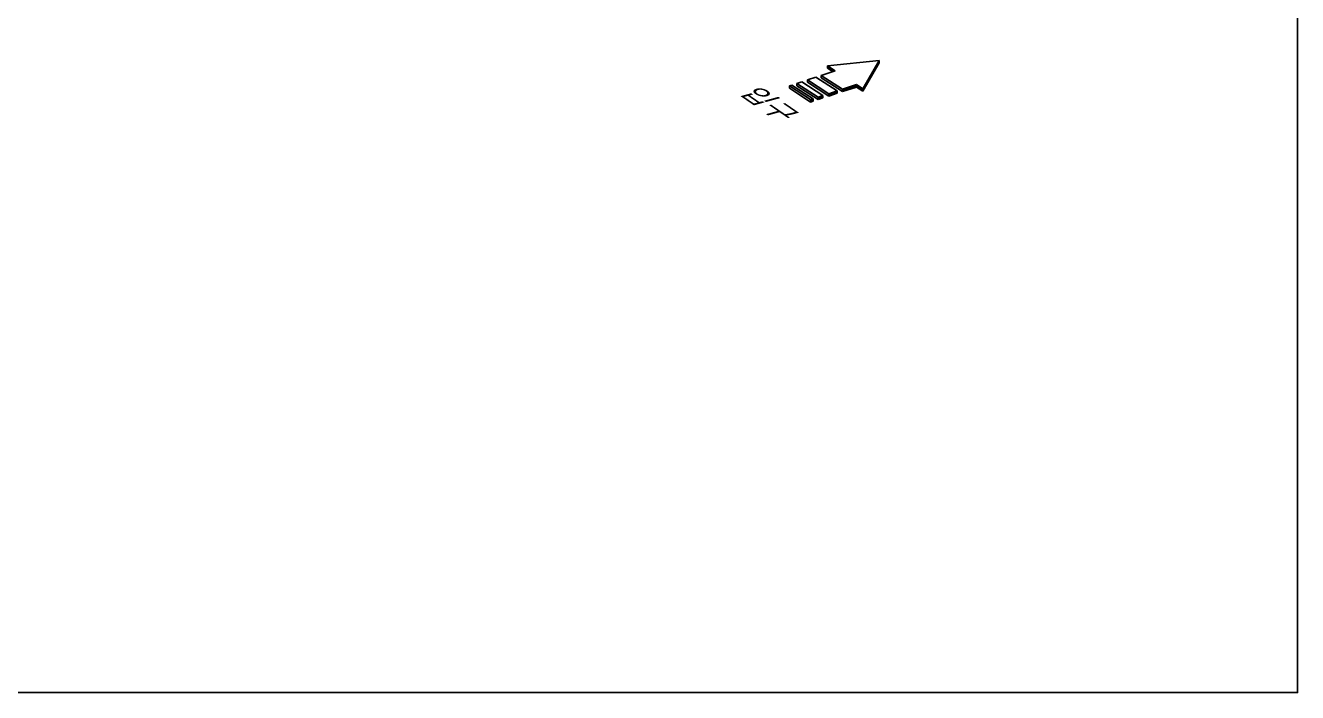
# Model space of a CAD drawing. Header units: millimetres. Extents: x 29838256 to 30236675, y -914750 to -833241.
# Drawn here: x 29951696 to 29970865, y -914750 to -904691 of the extents above; entities that cross this region are included whole.
import ezdxf

# ---------------------------------------------------------------- set-up
doc = ezdxf.new("R2010")
doc.units = ezdxf.units.MM
doc.header["$LTSCALE"] = 600
doc.header["$MEASUREMENT"] = 0
doc.layers.get('0').update_dxf_attribs({"linetype": 'CONTINUOUS'})
doc.layers.add('e-con', color=1, linetype='CONTINUOUS')
doc.styles.add('GHS', font='')
doc.styles.get('GHS').set_extended_font_data('Gulim')

msp = doc.modelspace()

# ---------------------------------------------------------------- linework, layer by layer
at = {"color": 4, "linetype": 'Continuous'}
for p, q in [((29964562.1, -905217.9), (29963779.5, -905299.9)), ((29963779.5, -905299.9), (29963779.5, -905336)), ((29963896.5, -905375.9), (29963779.5, -905299.9)), ((29963859.5, -905388), (29963779.5, -905336)), ((29964562.3, -905217.9), (29963779.7, -905299.9)), ((29963779.7, -905299.9), (29963779.7, -905336)), ((29963896.6, -905375.9), (29963779.7, -905299.9)), ((29963859.7, -905388), (29963779.7, -905336)), ((29964562.1, -905217.9), (29964313.5, -905645.3)), ((29964562.1, -905254), (29964313.5, -905681.4)), ((29964562.3, -905217.9), (29964313.7, -905645.3)), ((29964562.3, -905254), (29964313.7, -905681.4)), ((29964562.1, -905217.9), (29964562.1, -905254)), ((29964562.3, -905217.9), (29964562.3, -905254)), ((29963318.9, -905565), (29963393.2, -905540.7)), ((29963319.1, -905565), (29963393.3, -905540.7)), ((29963713.8, -905749), (29963393.2, -905540.7)), ((29963713.9, -905749), (29963393.3, -905540.7)), ((29963479.3, -905512.5), (29963607.3, -905470.6)), ((29963479.3, -905512.5), (29963479.3, -905548.6)), ((29963799.9, -905720.8), (29963479.3, -905512.5)), ((29963479.5, -905512.5), (29963607.4, -905470.6)), ((29963479.5, -905512.5), (29963479.5, -905548.6)), ((29963800.1, -905720.8), (29963479.5, -905512.5)), ((29963927.8, -905678.9), (29963607.3, -905470.6)), ((29963928, -905678.9), (29963607.4, -905470.6)), ((29963685.1, -905445.1), (29963896.5, -905375.9)), ((29963685.1, -905445.1), (29963685.1, -905481.2)), ((29964005.7, -905653.4), (29963685.1, -905445.1)), ((29964005.7, -905689.5), (29963685.1, -905481.2)), ((29963685.3, -905445.1), (29963896.6, -905375.9)), ((29963685.3, -905445.1), (29963685.3, -905481.2)), ((29964005.8, -905653.4), (29963685.3, -905445.1)), ((29964005.8, -905689.5), (29963685.3, -905481.2)), ((29963206.8, -905601.7), (29963243.9, -905589.5)), ((29963206.8, -905601.7), (29963206.8, -905637.8)), ((29963527.3, -905810), (29963206.8, -905601.7)), ((29963527.3, -905846.1), (29963206.8, -905637.8)), ((29963206.9, -905601.7), (29963244, -905589.5)), ((29963206.9, -905601.7), (29963206.9, -905637.8)), ((29963527.5, -905810), (29963206.9, -905601.7)), ((29963527.5, -905846.1), (29963206.9, -905637.8)), ((29963564.5, -905797.9), (29963243.9, -905589.5)), ((29963564.6, -905797.9), (29963244, -905589.5)), ((29963318.9, -905565), (29963318.9, -905601.1)), ((29963639.5, -905773.3), (29963318.9, -905565)), ((29963639.5, -905809.4), (29963318.9, -905601.1)), ((29963319.1, -905565), (29963319.1, -905601.1)), ((29963639.7, -905773.3), (29963319.1, -905565)), ((29963639.7, -905809.4), (29963319.1, -905601.1)), ((29963799.9, -905756.9), (29963479.3, -905548.6)), ((29963800.1, -905756.9), (29963479.5, -905548.6)), ((29963799.9, -905720.8), (29963927.8, -905678.9)), ((29963799.9, -905756.9), (29963927.8, -905715)), ((29963799.9, -905720.8), (29963799.9, -905756.9)), ((29963800.1, -905720.8), (29963928, -905678.9)), ((29963800.1, -905756.9), (29963928, -905715)), ((29963800.1, -905720.8), (29963800.1, -905756.9)), ((29963927.8, -905678.9), (29963927.8, -905715)), ((29963928, -905678.9), (29963928, -905715)), ((29964005.7, -905653.4), (29964217, -905584.2)), ((29964005.7, -905689.5), (29964217, -905620.3)), ((29964005.7, -905653.4), (29964005.7, -905689.5)), ((29964005.8, -905653.4), (29964217.2, -905584.2)), ((29964005.8, -905689.5), (29964217.2, -905620.3)), ((29964005.8, -905653.4), (29964005.8, -905689.5)), ((29964217, -905584.2), (29964217, -905620.3)), ((29964312.7, -905646.4), (29964217, -905584.2)), ((29964312.7, -905682.5), (29964217, -905620.3)), ((29964217.2, -905584.2), (29964217.2, -905620.3)), ((29964312.8, -905646.4), (29964217.2, -905584.2)), ((29964312.8, -905682.5), (29964217.2, -905620.3)), ((29964312.7, -905646.4), (29964312.7, -905682.5)), ((29964312.8, -905646.4), (29964312.8, -905682.5)), ((29963527.3, -905810), (29963564.5, -905797.9)), ((29963527.3, -905810), (29963527.3, -905846.1)), ((29963527.3, -905846.1), (29963564.5, -905834)), ((29963527.5, -905810), (29963564.6, -905797.9)), ((29963527.5, -905810), (29963527.5, -905846.1)), ((29963527.5, -905846.1), (29963564.6, -905834)), ((29963564.5, -905797.9), (29963564.5, -905834)), ((29963564.6, -905797.9), (29963564.6, -905834)), ((29963639.5, -905773.3), (29963713.8, -905749)), ((29963639.5, -905773.3), (29963639.5, -905809.4)), ((29963639.5, -905809.4), (29963713.8, -905785.1)), ((29963639.7, -905773.3), (29963713.9, -905749)), ((29963639.7, -905773.3), (29963639.7, -905809.4)), ((29963639.7, -905809.4), (29963713.9, -905785.1)), ((29963713.8, -905749), (29963713.8, -905785.1)), ((29963713.9, -905749), (29963713.9, -905785.1))]:
    msp.add_line(p, q, dxfattribs=at)
for points in [[(29963779.5, -905299.9), (29963896.5, -905375.9), (29963779.5, -905336), (29963859.5, -905388)], [(29963779.7, -905299.9), (29963896.6, -905375.9), (29963779.7, -905336), (29963859.7, -905388)], [(29964313.5, -905645.3), (29964562.1, -905217.9), (29964312.7, -905682.5), (29964562.1, -905254)], [(29964313.7, -905645.3), (29964562.3, -905217.9), (29964312.8, -905682.5), (29964562.3, -905254)], [(29963479.3, -905512.5), (29963799.9, -905720.8), (29963479.3, -905548.6), (29963799.9, -905756.9)], [(29963479.5, -905512.5), (29963800.1, -905720.8), (29963479.5, -905548.6), (29963800.1, -905756.9)], [(29963685.1, -905445.1), (29963685.1, -905481.2), (29964005.7, -905653.4), (29964005.7, -905689.5)], [(29963685.3, -905445.1), (29963685.3, -905481.2), (29964005.8, -905653.4), (29964005.8, -905689.5)], [(29963318.9, -905565), (29963639.5, -905773.3), (29963318.9, -905601.1), (29963639.5, -905809.4)], [(29963319.1, -905565), (29963639.7, -905773.3), (29963319.1, -905601.1), (29963639.7, -905809.4)], [(29963799.9, -905720.8), (29963927.8, -905678.9), (29963799.9, -905756.9), (29963927.8, -905715)], [(29963800.1, -905720.8), (29963928, -905678.9), (29963800.1, -905756.9), (29963928, -905715)], [(29964005.7, -905653.4), (29964217, -905584.2), (29964005.7, -905689.5), (29964217, -905620.3)], [(29964005.8, -905653.4), (29964217.2, -905584.2), (29964005.8, -905689.5), (29964217.2, -905620.3)], [(29964217, -905584.2), (29964312.7, -905646.4), (29964217, -905620.3), (29964312.7, -905682.5)], [(29964217.2, -905584.2), (29964312.8, -905646.4), (29964217.2, -905620.3), (29964312.8, -905682.5)], [(29963527.3, -905810), (29963564.5, -905797.9), (29963527.3, -905846.1), (29963564.5, -905834)], [(29963527.5, -905810), (29963564.6, -905797.9), (29963527.5, -905846.1), (29963564.6, -905834)], [(29963639.5, -905773.3), (29963713.8, -905749), (29963639.5, -905809.4), (29963713.8, -905785.1)], [(29963639.7, -905773.3), (29963713.9, -905749), (29963639.7, -905809.4), (29963713.9, -905785.1)]]:
    msp.add_solid(points, dxfattribs=at)
at = {"color": 131, "linetype": 'Continuous'}
for points in [[(29963206.8, -905601.7), (29963527.3, -905810), (29963206.8, -905637.8), (29963527.3, -905846.1)], [(29963206.9, -905601.7), (29963527.5, -905810), (29963206.9, -905637.8), (29963527.5, -905846.1)]]:
    msp.add_solid(points, dxfattribs=at)
at = {"layer": 'e-con'}
msp.add_lwpolyline([(29932527, -891411), (29970865, -891411), (29970865, -914750), (29932527, -914750)], close=True, dxfattribs=at)

# ---------------------------------------------------------------- texts
at = {"color": 4, "linetype": 'Continuous', "style": 'GHS', "oblique": 40, "width": 1.192862}
for p in [(29962427.5, -905699.3), (29962427.7, -905699.3)]:
    msp.add_text('입구', height=259.25, rotation=325.42087, dxfattribs=at).set_placement(p)

doc.saveas('drawing.dxf')
